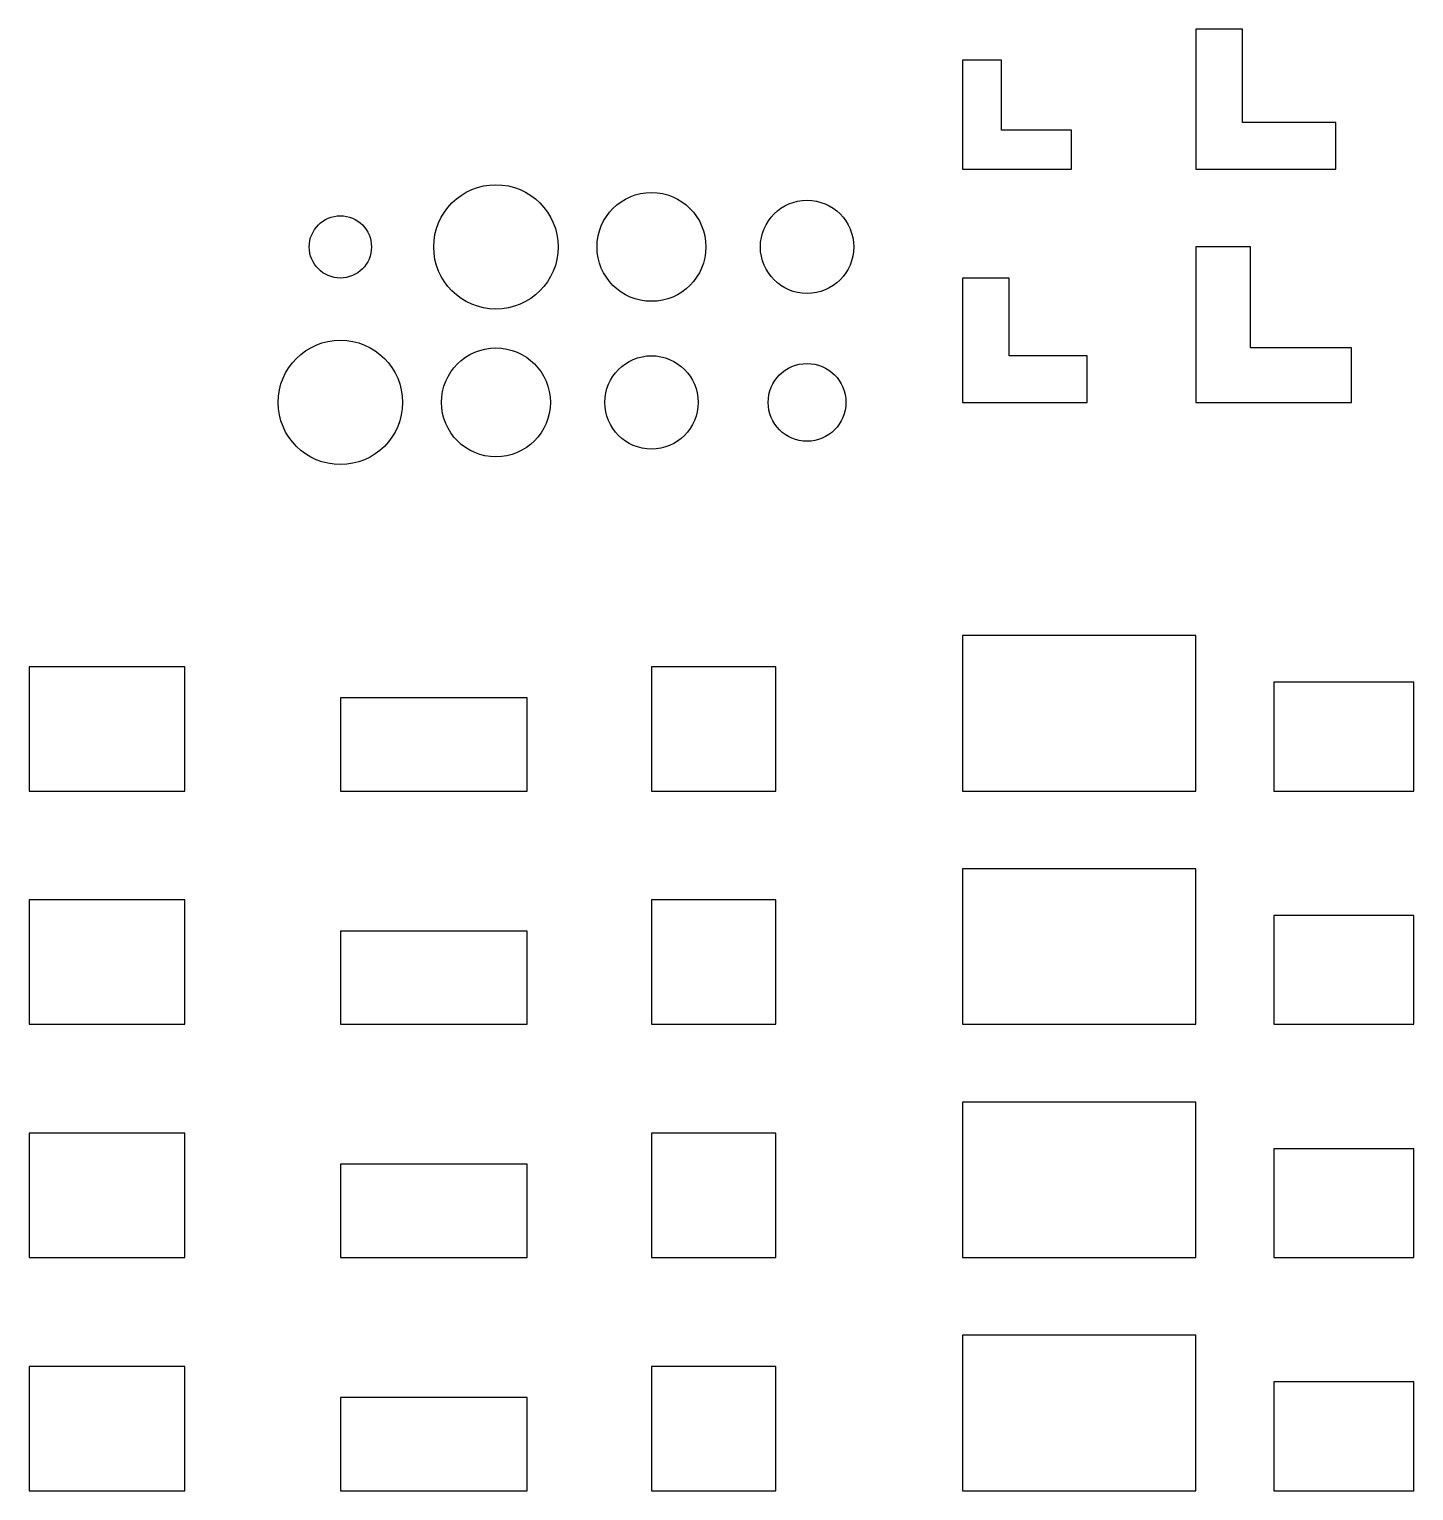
# Model space of a CAD drawing. Header units: metres. Extents: x 0 to 890, y 0 to 940.
import ezdxf

# ---------------------------------------------------------------- set-up
doc = ezdxf.new("R2010")
doc.units = ezdxf.units.M

msp = doc.modelspace()

# ---------------------------------------------------------------- linework, layer by layer
for points in [[(750, 850), (840, 850), (840, 880), (780, 880), (780, 940), (750, 940), (750, 850)], [(600, 850), (670, 850), (670, 875), (625, 875), (625, 920), (600, 920), (600, 850)], [(750, 700), (850, 700), (850, 735), (785, 735), (785, 800), (750, 800), (750, 700)], [(600, 700), (680, 700), (680, 730), (630, 730), (630, 780), (600, 780), (600, 700)], [(600, 450), (750, 450), (750, 550), (600, 550), (600, 450)], [(0, 450), (100, 450), (100, 530), (0, 530), (0, 450)], [(400, 450), (480, 450), (480, 530), (400, 530), (400, 450)], [(800, 450), (890, 450), (890, 520), (800, 520), (800, 450)], [(200, 450), (320, 450), (320, 510), (200, 510), (200, 450)], [(600, 300), (750, 300), (750, 400), (600, 400), (600, 300)], [(0, 300), (100, 300), (100, 380), (0, 380), (0, 300)], [(400, 300), (480, 300), (480, 380), (400, 380), (400, 300)], [(800, 300), (890, 300), (890, 370), (800, 370), (800, 300)], [(200, 300), (320, 300), (320, 360), (200, 360), (200, 300)], [(600, 150), (750, 150), (750, 250), (600, 250), (600, 150)], [(0, 150), (100, 150), (100, 230), (0, 230), (0, 150)], [(400, 150), (480, 150), (480, 230), (400, 230), (400, 150)], [(800, 150), (890, 150), (890, 220), (800, 220), (800, 150)], [(200, 150), (320, 150), (320, 210), (200, 210), (200, 150)], [(600, 0), (750, 0), (750, 100), (600, 100), (600, 0)], [(0, 0), (100, 0), (100, 80), (0, 80), (0, 0)], [(400, 0), (480, 0), (480, 80), (400, 80), (400, 0)], [(800, 0), (890, 0), (890, 70), (800, 70), (800, 0)], [(200, 0), (320, 0), (320, 60), (200, 60), (200, 0)]]:
    msp.add_lwpolyline(points)
for centre, radius in [((300, 800), 40), ((400, 800), 35), ((500, 800), 30), ((200, 800), 20), ((200, 700), 40), ((300, 700), 35), ((400, 700), 30), ((500, 700), 25)]:
    msp.add_circle(centre, radius)

doc.saveas('drawing.dxf')
